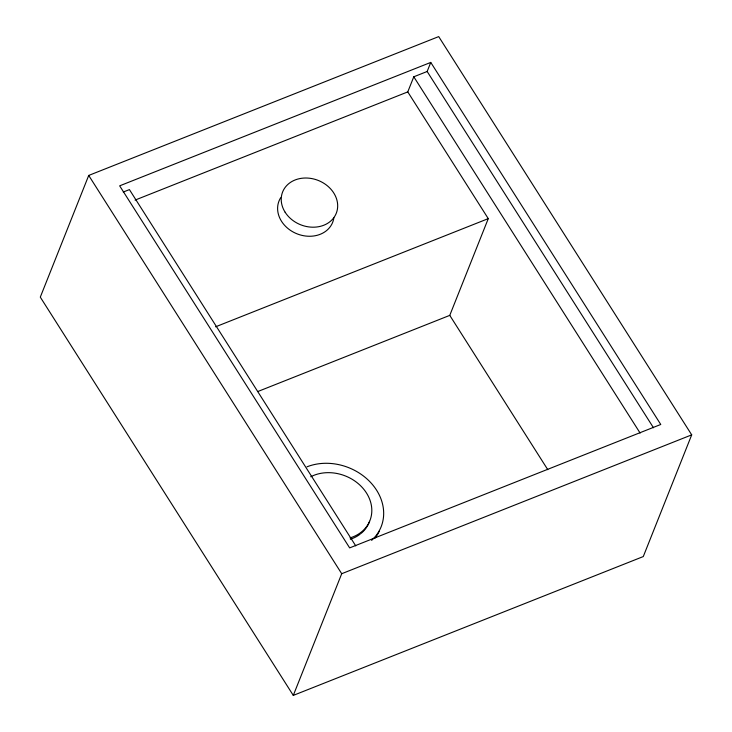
<?xml version="1.0" encoding="UTF-8"?>
<svg xmlns="http://www.w3.org/2000/svg" width="732" height="732" viewBox="0 0 732 732"><rect width="100%" height="100%" fill="white"/><g stroke="black" fill="none" stroke-linecap="round" stroke-linejoin="round"><path stroke-width="1.1" d="M88.718 175.442L40.297 297.137L293.294 695.4L643.282 556.558L691.703 434.863L438.706 36.6L88.718 175.442L341.716 573.714L293.294 695.4M135.081 200.092L407.77 91.903L413.79 76.787L427.159 71.489L430.764 62.412L660.758 424.478L349.658 547.893L119.664 185.837L430.764 62.412M257.719 391.565L449.768 315.373L488.271 218.63L407.77 91.903M123.25 192.049L129.427 189.606L355.752 545.88M215.574 326.811L488.271 218.63M341.716 573.714L691.703 434.863M427.159 71.489L653.484 427.772M413.79 76.787L640.116 433.07M449.768 315.373L547.801 469.697M366.21 527.891A39.263 32.437 21.7 0 1 361.05 533.445M360.19 534.131A39.263 32.437 21.7 0 1 350.353 539.283M369.614 521.285A39.263 32.437 21.7 0 1 366.805 527.013M310.734 476.761A39.263 32.437 21.7 0 1 366.366 492.819A39.263 32.437 21.7 0 1 350.024 537.901M379.524 530.7A51.972 42.932 21.7 0 1 374.94 538.212M306.973 466.824A51.972 42.932 21.7 0 1 371.7 483.687A51.972 42.932 21.7 0 1 371.6 540.381M333.874 217.797A28.868 23.854 21.7 0 1 297.631 234.066A28.868 23.854 21.7 0 1 280.658 197.759M285.141 212.243A28.868 23.854 21.7 0 0 334.048 217.377A28.868 23.854 21.7 0 0 309.151 178.187A28.868 23.854 21.7 0 0 285.141 212.243"/></g></svg>
